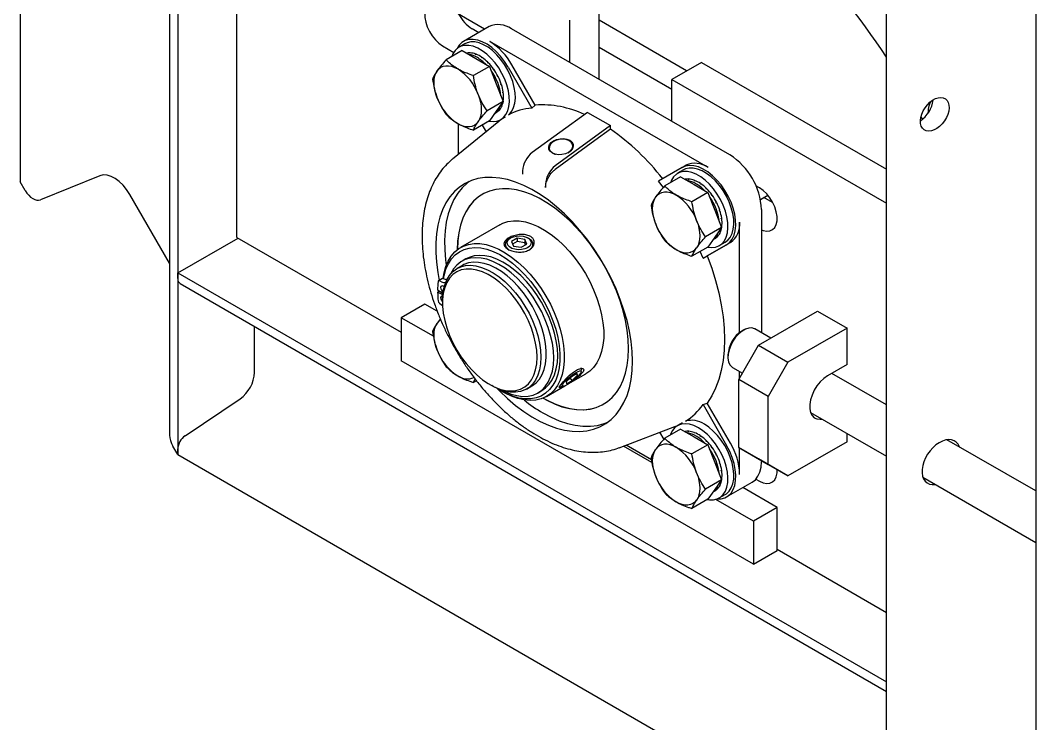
# Model space of a CAD drawing. Header units: millimetres. Extents: x 0 to 11880, y 0 to 8400.
# Drawn here: x 1306.2 to 1671, y 2393 to 2645.7 of the extents above; entities that cross this region are included whole.
import ezdxf

# ---------------------------------------------------------------- set-up
doc = ezdxf.new("R2010")
doc.units = ezdxf.units.MM
doc.header["$LTSCALE"] = 20

msp = doc.modelspace()

# ---------------------------------------------------------------- linework, layer by layer
at = {"color": 7, "linetype": 'Continuous', "lineweight": 25}
for p, q in [((1306.21, 2746.87), (1306.21, 2587.65)), ((1617.34, 2195.74), (1617.34, 2718.32)), ((1359.83, 2715.92), (1359.83, 2496.68)), ((1362.78, 2714.22), (1362.78, 2489.67)), ((1383.99, 2567.73), (1383.99, 2714.7)), ((1670.96, 2688.32), (1670.96, 2165.74)), ((1514.1, 2624.49), (1514.1, 2651.84)), ((1473, 2642.5), (1457.88, 2651.22)), ((1503.49, 2645.72), (1503.49, 2630.61)), ((1545.56, 2627.55), (1514.1, 2645.71)), ((1474.63, 2643.45), (1465.44, 2638.14)), ((1470.87, 2641.27), (1468.49, 2642.65)), ((1561.12, 2597.34), (1482.63, 2642.65)), ((1465.94, 2637.27), (1463.82, 2636.05)), ((1553.31, 2592.83), (1474.82, 2638.14)), ((1457.88, 2636.53), (1461.94, 2634.19)), ((1464.94, 2634.83), (1459.19, 2631.51)), ((1464.94, 2634.83), (1469.83, 2632)), ((1467.56, 2633.93), (1467.7, 2634.01)), ((1467.69, 2633.92), (1467.83, 2634)), ((1467.73, 2633.95), (1467.7, 2634.01)), ((1469.66, 2633.49), (1469.81, 2633.57)), ((1469.85, 2633.46), (1469.81, 2633.57)), ((1469.81, 2633.43), (1469.95, 2633.52)), ((1540.26, 2620.81), (1514.1, 2635.92)), ((1469.83, 2632), (1474.73, 2629.17)), ((1471.88, 2632.34), (1472.02, 2632.42)), ((1472.05, 2632.25), (1472.02, 2632.42)), ((1472.03, 2632.23), (1472.17, 2632.32)), ((1474.04, 2630.55), (1474.18, 2630.63)), ((1474.18, 2630.4), (1474.18, 2630.63)), ((1474.18, 2630.4), (1474.32, 2630.49)), ((1550.87, 2630.61), (1540.26, 2624.49)), ((1550.87, 2630.61), (1617.34, 2592.24)), ((1474.73, 2629.17), (1468.99, 2625.85)), ((1474.73, 2629.17), (1477.18, 2622.86)), ((1476.01, 2628.24), (1476.15, 2628.32)), ((1476.1, 2628.12), (1476.15, 2628.32)), ((1476.13, 2628.07), (1476.28, 2628.15)), ((1481.44, 2628.9), (1489.92, 2614.21)), ((1491.17, 2615.23), (1482.82, 2629.7)), ((1477.18, 2622.86), (1479.63, 2616.54)), ((1477.65, 2625.57), (1477.79, 2625.65)), ((1477.69, 2625.5), (1477.79, 2625.65)), ((1477.75, 2625.38), (1477.89, 2625.46)), ((1478.85, 2622.73), (1478.99, 2622.81)), ((1478.85, 2622.73), (1478.99, 2622.81)), ((1478.91, 2622.54), (1479.06, 2622.62)), ((1540.26, 2624.49), (1617.34, 2580)), ((1540.26, 2609.38), (1540.26, 2624.49)), ((1479.53, 2619.9), (1479.67, 2619.99)), ((1479.69, 2619.8), (1479.54, 2619.79)), ((1479.55, 2619.72), (1479.69, 2619.8)), ((1479.63, 2616.54), (1473.89, 2613.23)), ((1479.63, 2616.54), (1477.18, 2613.06)), ((1479.62, 2617.12), (1479.76, 2617.2)), ((1479.63, 2617.29), (1479.78, 2617.37)), ((1479.76, 2617.2), (1479.63, 2617.24)), ((1477.18, 2613.06), (1474.73, 2609.57)), ((1476.62, 2612.26), (1477.32, 2612.66)), ((1478.07, 2613.28), (1478.21, 2613.36)), ((1478.15, 2613.37), (1478.29, 2613.45)), ((1478.21, 2613.36), (1478.18, 2613.38)), ((1479.11, 2614.92), (1479.25, 2615.01)), ((1479.17, 2615.06), (1479.31, 2615.14)), ((1479.25, 2615.01), (1479.17, 2615.06)), ((1491.17, 2615.23), (1489.92, 2614.21)), ((1509.94, 2612.64), (1490.12, 2598.19)), ((1509.94, 2612.64), (1518.19, 2607.88)), ((1478.08, 2609.41), (1461.45, 2595.85)), ((1463.51, 2608.55), (1463.51, 2597.53)), ((1474.73, 2609.57), (1468.99, 2606.26)), ((1472.13, 2608.07), (1473.51, 2605.69)), ((1478.82, 2610.07), (1480.51, 2611.04)), ((1630.3, 2610.17), (1629.79, 2611.18)), ((1518.19, 2607.88), (1498.37, 2593.43)), ((1518.19, 2606.62), (1518.19, 2607.88)), ((1543.93, 2592.83), (1545.31, 2593.62)), ((1334.75, 2589.87), (1313.41, 2581.19)), ((1486.64, 2591.6), (1486.64, 2590.38)), ((1543.93, 2592.83), (1535.45, 2587.93)), ((1544.43, 2591.96), (1542.31, 2590.74)), ((1307.98, 2584.57), (1306.21, 2587.65)), ((1494.89, 2586.83), (1494.89, 2585.62)), ((1537.21, 2585.65), (1535.45, 2587.93)), ((1543.42, 2589.52), (1537.68, 2586.2)), ((1543.42, 2589.52), (1548.32, 2586.69)), ((1546.04, 2588.62), (1546.19, 2588.7)), ((1546.18, 2588.61), (1546.32, 2588.69)), ((1546.22, 2588.63), (1546.19, 2588.7)), ((1548.15, 2588.18), (1548.29, 2588.26)), ((1548.34, 2588.15), (1548.29, 2588.26)), ((1548.3, 2588.12), (1548.44, 2588.21)), ((1548.32, 2586.69), (1553.22, 2583.86)), ((1550.37, 2587.03), (1550.51, 2587.11)), ((1550.54, 2586.94), (1550.51, 2587.11)), ((1550.52, 2586.92), (1550.66, 2587.01)), ((1571.73, 2585.5), (1570.48, 2586.23)), ((1359.83, 2558.45), (1345.6, 2583.11)), ((1553.22, 2583.86), (1547.47, 2580.54)), ((1552.53, 2585.24), (1552.67, 2585.32)), ((1552.67, 2585.09), (1552.67, 2585.32)), ((1552.67, 2585.09), (1552.81, 2585.17)), ((1553.22, 2583.86), (1555.67, 2577.55)), ((1554.5, 2582.93), (1554.64, 2583.01)), ((1554.59, 2582.81), (1554.64, 2583.01)), ((1554.62, 2582.76), (1554.77, 2582.84)), ((1572.05, 2581.35), (1574.73, 2582.9)), ((1556.14, 2580.26), (1556.28, 2580.34)), ((1556.18, 2580.19), (1556.28, 2580.34)), ((1556.24, 2580.07), (1556.38, 2580.15)), ((1576.47, 2580.31), (1573.36, 2582.11)), ((1555.67, 2577.55), (1558.12, 2571.23)), ((1557.34, 2577.42), (1557.48, 2577.5)), ((1557.34, 2577.42), (1557.48, 2577.5)), ((1557.4, 2577.22), (1557.54, 2577.31)), ((1572.44, 2577.75), (1572.44, 2533.5)), ((1478.5, 2572.25), (1464.36, 2564.09)), ((1558.02, 2574.59), (1558.16, 2574.67)), ((1558.18, 2574.49), (1558.03, 2574.47)), ((1558.04, 2574.41), (1558.18, 2574.49)), ((1558.11, 2571.81), (1558.25, 2571.89)), ((1558.12, 2571.98), (1558.26, 2572.06)), ((1558.25, 2571.89), (1558.12, 2571.93)), ((1564.62, 2533.57), (1564.62, 2573.24)), ((1558.12, 2571.23), (1552.37, 2567.91)), ((1558.12, 2571.23), (1555.67, 2567.75)), ((1556.55, 2567.97), (1556.7, 2568.05)), ((1556.64, 2568.06), (1556.78, 2568.14)), ((1556.7, 2568.05), (1556.67, 2568.07)), ((1557.6, 2569.61), (1557.74, 2569.7)), ((1557.65, 2569.75), (1557.8, 2569.83)), ((1557.74, 2569.7), (1557.65, 2569.75)), ((1362.78, 2554.99), (1384.42, 2567.48)), ((1383.99, 2567.73), (1443.04, 2533.64)), ((1482.33, 2567.55), (1481.85, 2567.27)), ((1484.64, 2567.39), (1482.6, 2566.21)), ((1482.6, 2566.21), (1483.35, 2564.6)), ((1484.64, 2566.19), (1483.04, 2565.26)), ((1483.35, 2564.6), (1486.14, 2564.17)), ((1487.43, 2566.96), (1484.64, 2567.39)), ((1484.64, 2567.39), (1484.64, 2566.19)), ((1487.43, 2565.76), (1484.64, 2566.19)), ((1486.14, 2564.17), (1488.18, 2565.35)), ((1488.18, 2565.35), (1487.43, 2566.96)), ((1487.43, 2566.96), (1487.43, 2565.76)), ((1487.74, 2565.1), (1487.43, 2565.76)), ((1488.93, 2567.27), (1488.45, 2567.55)), ((1553.22, 2564.26), (1547.47, 2560.94)), ((1551.45, 2560.22), (1559.93, 2565.11)), ((1561.31, 2565.91), (1552.96, 2561.09)), ((1555.67, 2567.75), (1553.22, 2564.26)), ((1555.11, 2566.95), (1555.81, 2567.35)), ((1557.31, 2564.76), (1559.43, 2565.98)), ((1551.45, 2560.22), (1550.45, 2562.66)), ((1551.45, 2560.22), (1552.96, 2561.09)), ((1465.01, 2557.65), (1463.06, 2556.53)), ((1466.3, 2559.98), (1464.89, 2559.17)), ((1362.78, 2554.99), (1617.34, 2408.04)), ((1362.78, 2552.94), (1362.78, 2554.99)), ((1363.61, 2551.11), (1617.34, 2404.64)), ((1457.89, 2552.9), (1456.48, 2552.08)), ((1457.56, 2551.75), (1456.78, 2552.08)), ((1458.97, 2552.56), (1458.2, 2552.89)), ((1459.37, 2552.43), (1458.97, 2552.56)), ((1456.12, 2548.88), (1458.04, 2547.73)), ((1456.82, 2548.46), (1456.12, 2548.06)), ((1457.97, 2547.03), (1456.12, 2548.06)), ((1451.52, 2543.77), (1443.04, 2538.87)), ((1455.99, 2541.19), (1451.52, 2543.77)), ((1456.78, 2544.09), (1457.56, 2543.53)), ((1457.56, 2543.53), (1457.91, 2543.25)), ((1457.88, 2545.08), (1457.88, 2544.27)), ((1454.62, 2532.18), (1443.04, 2538.87)), ((1443.04, 2538.87), (1443.04, 2523.35)), ((1571.38, 2528.96), (1592.59, 2541.21)), ((1592.59, 2541.21), (1603.19, 2535.09)), ((1390.36, 2519.23), (1390.36, 2535.67)), ((1457.11, 2538.41), (1455.98, 2536.95)), ((1603.19, 2535.09), (1581.98, 2522.84)), ((1603.19, 2522.02), (1603.19, 2535.09)), ((1566.07, 2534.47), (1565.36, 2534.06)), ((1575.84, 2531.54), (1570.07, 2534.87)), ((1564.3, 2516.71), (1571.38, 2528.96)), ((1571.38, 2528.96), (1581.98, 2522.84)), ((1560.42, 2525.49), (1560.42, 2524.67)), ((1569.61, 2450.29), (1443.04, 2523.35)), ((1562.07, 2521.01), (1565.61, 2518.97)), ((1581.98, 2522.84), (1574.91, 2510.59)), ((1603.19, 2522.02), (1596.12, 2517.94)), ((1468.99, 2515.62), (1469.57, 2516.87)), ((1504.18, 2517.68), (1502.27, 2515.83)), ((1504.45, 2516.34), (1503.73, 2517.24)), ((1503.91, 2515.56), (1509.4, 2518.73)), ((1506.22, 2518.86), (1504.18, 2517.68)), ((1504.45, 2516.34), (1506.35, 2518.19)), ((1506.35, 2518.19), (1505.94, 2518.7)), ((1506.35, 2518.19), (1506.22, 2518.86)), ((1507.73, 2519.5), (1507.85, 2520.41)), ((1564.62, 2517.27), (1564.62, 2519.54)), ((1617.34, 2507.58), (1597.76, 2518.88)), ((1470.07, 2516.24), (1468.99, 2515.62)), ((1474.85, 2514.87), (1475.56, 2514.47)), ((1488.06, 2513.23), (1490.01, 2514.35)), ((1495.25, 2510.57), (1501.84, 2514.37)), ((1500.24, 2514.29), (1501.15, 2514.21)), ((1502.27, 2515.83), (1502.41, 2515.17)), ((1502.41, 2515.17), (1504.45, 2516.34)), ((1574.91, 2510.59), (1564.3, 2516.71)), ((1564.3, 2492.22), (1564.3, 2516.71)), ((1365.38, 2496.47), (1385.15, 2509.71)), ((1479.02, 2512.55), (1479.8, 2512.1)), ((1492.18, 2511.89), (1493.6, 2512.71)), ((1574.91, 2486.1), (1574.91, 2510.59)), ((1551.45, 2507.65), (1552.96, 2508.22)), ((1551.45, 2507.65), (1559.93, 2492.95)), ((1561.31, 2493.75), (1552.96, 2508.22)), ((1590.06, 2504.85), (1617.34, 2489.11)), ((1521.31, 2492.17), (1541.37, 2499.79)), ((1543.42, 2498.88), (1537.68, 2495.56)), ((1544, 2501.08), (1542.31, 2500.1)), ((1543.42, 2498.88), (1548.32, 2496.05)), ((1535.86, 2497.69), (1537.33, 2495.15)), ((1546.04, 2497.98), (1546.19, 2498.06)), ((1546.18, 2497.97), (1546.32, 2498.06)), ((1546.22, 2498), (1546.19, 2498.06)), ((1548.15, 2497.54), (1548.29, 2497.63)), ((1548.34, 2497.51), (1548.29, 2497.63)), ((1548.3, 2497.49), (1548.44, 2497.57)), ((1548.32, 2496.05), (1553.22, 2493.22)), ((1550.37, 2496.39), (1550.51, 2496.47)), ((1550.54, 2496.3), (1550.51, 2496.47)), ((1550.52, 2496.29), (1550.66, 2496.37)), ((1603.19, 2494.26), (1603.19, 2497.27)), ((1670.96, 2476.62), (1639.09, 2495.02)), ((1362.78, 2489.67), (1361, 2492.74)), ((1362.78, 2489.67), (1362.78, 2491.72)), ((1521.41, 2492.21), (1521.31, 2492.17)), ((1533.11, 2486.87), (1522.89, 2492.77)), ((1532.92, 2487.84), (1523.79, 2493.11)), ((1553.22, 2493.22), (1547.47, 2489.91)), ((1552.53, 2494.6), (1552.67, 2494.68)), ((1552.67, 2494.46), (1552.67, 2494.68)), ((1552.67, 2494.46), (1552.81, 2494.54)), ((1553.22, 2493.22), (1555.67, 2486.91)), ((1554.5, 2492.29), (1554.64, 2492.37)), ((1554.59, 2492.17), (1554.64, 2492.37)), ((1554.62, 2492.12), (1554.77, 2492.2)), ((1564.3, 2492.22), (1574.91, 2486.1)), ((1571.38, 2488.13), (1564.3, 2492.22)), ((1564.62, 2482.6), (1564.62, 2492.03)), ((1603.19, 2494.26), (1581.98, 2482.01)), ((1362.78, 2489.67), (1617.34, 2342.71)), ((1556.14, 2489.63), (1556.28, 2489.71)), ((1556.18, 2489.56), (1556.28, 2489.71)), ((1556.24, 2489.44), (1556.38, 2489.52)), ((1581.98, 2482.01), (1571.38, 2488.13)), ((1555.67, 2486.91), (1558.12, 2480.6)), ((1557.34, 2486.78), (1557.48, 2486.86)), ((1557.34, 2486.78), (1557.48, 2486.86)), ((1557.4, 2486.59), (1557.54, 2486.67)), ((1558.02, 2483.96), (1558.16, 2484.04)), ((1572.44, 2487.52), (1572.44, 2487.11)), ((1574.91, 2486.1), (1581.98, 2482.01)), ((1558.12, 2480.6), (1552.37, 2477.28)), ((1558.12, 2480.6), (1555.67, 2477.11)), ((1558.18, 2483.85), (1558.03, 2483.84)), ((1558.04, 2483.77), (1558.18, 2483.85)), ((1558.11, 2481.17), (1558.25, 2481.26)), ((1558.12, 2481.34), (1558.26, 2481.42)), ((1558.25, 2481.26), (1558.12, 2481.29)), ((1570.48, 2480.89), (1571.73, 2480.17)), ((1630.45, 2481.54), (1670.96, 2458.15)), ((1555.67, 2477.11), (1553.22, 2473.63)), ((1555.11, 2476.32), (1555.81, 2476.72)), ((1556.55, 2477.33), (1556.7, 2477.41)), ((1556.64, 2477.42), (1556.78, 2477.5)), ((1556.7, 2477.41), (1556.67, 2477.44)), ((1557.6, 2478.98), (1557.74, 2479.06)), ((1557.65, 2479.11), (1557.8, 2479.19)), ((1557.74, 2479.06), (1557.65, 2479.11)), ((1559.93, 2474.48), (1569.12, 2479.78)), ((1578.09, 2470.7), (1565.74, 2477.83)), ((1553.22, 2473.63), (1547.47, 2470.31)), ((1569.61, 2465.8), (1556.08, 2473.61)), ((1557.31, 2474.12), (1559.43, 2475.34)), ((1578.09, 2470.7), (1569.61, 2465.8)), ((1578.09, 2455.18), (1578.09, 2470.7)), ((1569.61, 2465.8), (1569.61, 2450.29)), ((1569.61, 2450.29), (1578.09, 2455.18)), ((1578.09, 2455.67), (1617.34, 2433.02)), ((1617.34, 2405.99), (1617.34, 2408.04))]:
    msp.add_line(p, q, dxfattribs=at)
at = {"color": 7, "linetype": 'Continuous', "lineweight": 25, "flags": 128}
for points in [[(1457.88, 2651.22), (1456.56, 2651.83), (1455.3, 2652.08), (1454.14, 2651.98), (1453.16, 2651.52), (1452.37, 2650.73), (1451.83, 2649.64), (1451.56, 2648.3), (1451.56, 2646.76), (1451.83, 2645.1), (1452.37, 2643.38), (1453.16, 2641.69), (1454.14, 2640.09), (1455.3, 2638.66), (1456.56, 2637.45), (1457.88, 2636.53)], [(1481.44, 2628.9), (1480.16, 2630.92), (1478.73, 2632.78), (1477.18, 2634.46), (1475.54, 2635.9), (1473.86, 2637.09), (1472.17, 2638), (1470.51, 2638.59), (1468.92, 2638.87), (1467.42, 2638.82), (1466.06, 2638.44), (1464.87, 2637.75), (1463.86, 2636.76), (1463.09, 2635.54)], [(1481.6, 2611.75), (1481.88, 2611.99), (1482.76, 2613.05), (1483.42, 2614.38), (1483.85, 2615.94), (1484.04, 2617.69), (1483.98, 2619.6), (1483.67, 2621.62), (1483.12, 2623.7), (1482.34, 2625.8), (1481.36, 2627.86), (1480.19, 2629.84), (1478.86, 2631.68), (1477.41, 2633.35), (1475.86, 2634.81), (1474.25, 2636.03), (1472.63, 2636.96), (1471.02, 2637.6), (1469.48, 2637.93), (1468.02, 2637.94), (1466.69, 2637.63), (1465.94, 2637.27)], [(1474.63, 2609.51), (1476.03, 2609.36), (1477.42, 2609.52), (1478.67, 2609.99), (1479.75, 2610.76), (1480.64, 2611.83), (1481.3, 2613.15), (1481.73, 2614.71), (1481.92, 2616.47), (1481.86, 2618.38), (1481.55, 2620.4), (1481, 2622.48), (1480.22, 2624.58), (1479.24, 2626.63), (1478.07, 2628.61), (1476.74, 2630.46), (1475.28, 2632.13), (1473.74, 2633.59), (1472.13, 2634.8), (1470.51, 2635.74), (1468.9, 2636.38), (1467.35, 2636.71), (1465.9, 2636.71), (1464.57, 2636.4), (1463.4, 2635.78), (1462.42, 2634.85), (1461.64, 2633.65), (1461.24, 2632.69)], [(1455.98, 2617.79), (1455.49, 2619.22), (1455.13, 2620.64), (1454.92, 2622.02), (1454.84, 2623.34), (1454.92, 2624.58), (1455.13, 2625.71), (1455.49, 2626.72), (1455.98, 2627.59)], [(1455.98, 2627.59), (1456.6, 2628.3), (1457.33, 2628.84), (1458.16, 2629.2), (1459.09, 2629.38), (1460.08, 2629.37), (1461.13, 2629.18), (1462.22, 2628.8), (1463.33, 2628.24)], [(1470.68, 2619.1), (1471.17, 2617.67), (1471.53, 2616.25), (1471.74, 2614.87), (1471.81, 2613.55), (1471.74, 2612.31), (1471.53, 2611.18), (1471.17, 2610.17), (1470.68, 2609.3)], [(1463.33, 2608.65), (1464.44, 2608.09), (1465.53, 2607.71), (1466.58, 2607.52), (1467.57, 2607.51), (1468.49, 2607.69), (1469.33, 2608.05), (1470.06, 2608.59), (1470.68, 2609.3)], [(1479.35, 2610.38), (1478.95, 2610.08), (1478.08, 2609.41)], [(1518.19, 2606.62), (1512.6, 2602.53), (1498.3, 2592.1)], [(1503.56, 2602.6), (1504.32, 2602), (1504.77, 2601.26), (1504.86, 2600.45), (1504.6, 2599.62), (1504, 2598.85), (1503.11, 2598.21), (1502.01, 2597.73), (1500.78, 2597.47), (1499.52, 2597.43), (1498.34, 2597.63), (1497.32, 2598.05), (1496.56, 2598.66), (1496.12, 2599.4), (1496.02, 2600.21), (1496.29, 2601.04), (1496.89, 2601.8), (1497.77, 2602.45), (1498.88, 2602.93), (1500.11, 2603.19), (1501.37, 2603.22), (1502.55, 2603.02), (1503.56, 2602.6)], [(1497.43, 2601.95), (1496.68, 2601.23), (1496.27, 2600.41), (1496.22, 2599.58), (1496.56, 2598.8), (1497.24, 2598.15), (1498.21, 2597.68), (1498.51, 2597.59)], [(1502.98, 2598.13), (1503.01, 2598.15), (1503.9, 2598.8), (1504.49, 2599.58), (1504.72, 2600.41), (1504.57, 2601.22), (1504.06, 2601.95), (1503.23, 2602.52), (1502.15, 2602.88), (1500.92, 2603), (1499.65, 2602.88), (1498.45, 2602.52), (1497.43, 2601.95), (1497.43, 2601.95)], [(1559.93, 2565.11), (1561.03, 2565.96), (1561.93, 2567.09), (1562.61, 2568.49), (1563.05, 2570.12), (1563.24, 2571.96), (1563.17, 2573.94), (1562.86, 2576.04), (1562.3, 2578.21), (1561.51, 2580.39), (1560.51, 2582.54), (1559.31, 2584.61), (1557.95, 2586.56), (1556.45, 2588.33), (1554.86, 2589.9), (1553.2, 2591.22), (1551.51, 2592.27), (1549.83, 2593.02), (1548.19, 2593.46), (1546.64, 2593.57), (1545.21, 2593.36), (1543.93, 2592.83)], [(1553.11, 2564.2), (1554.51, 2564.05), (1555.91, 2564.21), (1557.16, 2564.68), (1558.24, 2565.45), (1559.13, 2566.52), (1559.79, 2567.84), (1560.22, 2569.4), (1560.41, 2571.16), (1560.35, 2573.07), (1560.04, 2575.09), (1559.49, 2577.17), (1558.71, 2579.26), (1557.73, 2581.32), (1556.56, 2583.3), (1555.23, 2585.15), (1553.77, 2586.82), (1552.23, 2588.28), (1550.62, 2589.49), (1549, 2590.43), (1547.39, 2591.07), (1545.84, 2591.4), (1544.39, 2591.4), (1543.06, 2591.09), (1541.89, 2590.47), (1540.91, 2589.54), (1540.13, 2588.34), (1539.73, 2587.38)], [(1559.43, 2565.98), (1560.37, 2566.68), (1561.25, 2567.74), (1561.91, 2569.07), (1562.34, 2570.63), (1562.53, 2572.38), (1562.47, 2574.29), (1562.16, 2576.31), (1561.61, 2578.39), (1560.83, 2580.49), (1559.85, 2582.55), (1558.68, 2584.52), (1557.35, 2586.37), (1555.89, 2588.04), (1554.35, 2589.5), (1552.74, 2590.71), (1551.12, 2591.65), (1549.51, 2592.29), (1547.96, 2592.62), (1546.51, 2592.63), (1545.18, 2592.32), (1544.43, 2591.96)], [(1526.12, 2523.24), (1526, 2526.73), (1525.63, 2530.34), (1525.01, 2534.04), (1524.15, 2537.81), (1523.06, 2541.61), (1521.75, 2545.44), (1520.21, 2549.25), (1518.47, 2553.02), (1516.54, 2556.72), (1514.42, 2560.34), (1512.14, 2563.83), (1509.71, 2567.19), (1507.14, 2570.38), (1504.47, 2573.38), (1501.69, 2576.18), (1498.84, 2578.74), (1495.93, 2581.06), (1492.98, 2583.12), (1490.02, 2584.9), (1487.07, 2586.39), (1484.14, 2587.58), (1481.26, 2588.47), (1478.44, 2589.03), (1475.71, 2589.29), (1473.09, 2589.22), (1470.59, 2588.83), (1468.23, 2588.12), (1466.03, 2587.1), (1464, 2585.78), (1462.16, 2584.16), (1460.52, 2582.26), (1459.1, 2580.09), (1457.89, 2577.66), (1456.92, 2574.99), (1456.18, 2572.11), (1455.69, 2569.02), (1455.44, 2565.76), (1455.44, 2562.34), (1455.69, 2558.79), (1456.18, 2555.13), (1456.73, 2552.23)], [(1467.41, 2587.79), (1466.71, 2587.24), (1464.91, 2585.55), (1463.33, 2583.58), (1461.96, 2581.34), (1460.81, 2578.85), (1459.89, 2576.13), (1459.22, 2573.19), (1458.79, 2570.06), (1458.6, 2566.75), (1458.66, 2563.3), (1458.97, 2559.72), (1459.24, 2557.73)], [(1493.98, 2509.94), (1495.33, 2509.21), (1498.08, 2507.9), (1500.79, 2506.91), (1503.45, 2506.22), (1506.04, 2505.85), (1508.52, 2505.79), (1510.89, 2506.06), (1513.13, 2506.64), (1515.21, 2507.54), (1517.11, 2508.74), (1518.83, 2510.24), (1520.36, 2512.03), (1521.66, 2514.08), (1522.75, 2516.38), (1523.6, 2518.92), (1524.22, 2521.67), (1524.59, 2524.62), (1524.71, 2527.73), (1524.59, 2530.99), (1524.22, 2534.36), (1523.6, 2537.82), (1522.75, 2541.35), (1521.66, 2544.9), (1520.36, 2548.47), (1518.83, 2552), (1517.11, 2555.49), (1515.21, 2558.89), (1513.13, 2562.19), (1510.89, 2565.36), (1508.52, 2568.36), (1506.04, 2571.18), (1503.45, 2573.79), (1500.79, 2576.17), (1498.08, 2578.31), (1495.33, 2580.18), (1492.57, 2581.78), (1489.82, 2583.08), (1487.1, 2584.08), (1484.44, 2584.76), (1481.86, 2585.14), (1479.37, 2585.19), (1477, 2584.92), (1474.77, 2584.34), (1472.69, 2583.44), (1470.78, 2582.24), (1469.06, 2580.74), (1467.54, 2578.96), (1466.23, 2576.9), (1465.15, 2574.6), (1464.29, 2572.06), (1463.68, 2569.31), (1463.31, 2566.36), (1463.18, 2563.25), (1463.18, 2563.25)], [(1534.47, 2582.28), (1535.09, 2582.98), (1535.82, 2583.53), (1536.65, 2583.89), (1537.58, 2584.07), (1538.57, 2584.06), (1539.62, 2583.87), (1540.71, 2583.49), (1541.82, 2582.93)], [(1572.44, 2570.44), (1573.05, 2570.2), (1574.32, 2569.95), (1575.47, 2570.05), (1576.46, 2570.51), (1577.24, 2571.3), (1577.78, 2572.39), (1578.06, 2573.73), (1578.06, 2575.27), (1577.78, 2576.93), (1577.24, 2578.65), (1576.46, 2580.34), (1575.47, 2581.94), (1574.32, 2583.37), (1573.05, 2584.58), (1571.73, 2585.5)], [(1468.65, 2580.31), (1467.63, 2579.06), (1466.32, 2577), (1465.23, 2574.69), (1464.38, 2572.15), (1463.76, 2569.4), (1463.39, 2566.45), (1463.27, 2563.36)], [(1534.47, 2572.48), (1533.98, 2573.91), (1533.62, 2575.33), (1533.41, 2576.71), (1533.33, 2578.03), (1533.41, 2579.27), (1533.62, 2580.4), (1533.98, 2581.41), (1534.47, 2582.28)], [(1478.5, 2572.25), (1479.56, 2572.79), (1481.39, 2573.39), (1483.36, 2573.67), (1485.45, 2573.64), (1487.64, 2573.29), (1489.9, 2572.62), (1492.2, 2571.65), (1494.53, 2570.38), (1496.85, 2568.82), (1499.13, 2567.01), (1501.36, 2564.95), (1503.5, 2562.67), (1505.54, 2560.19), (1507.44, 2557.55), (1509.19, 2554.77), (1510.77, 2551.88), (1512.15, 2548.93), (1513.34, 2545.93), (1514.3, 2542.93), (1515.03, 2539.96), (1515.52, 2537.05), (1515.77, 2534.24), (1515.77, 2531.55), (1515.52, 2529.02), (1515.03, 2526.68), (1514.3, 2524.56), (1513.34, 2522.66), (1512.15, 2521.03), (1510.77, 2519.68), (1509.4, 2518.73)], [(1549.17, 2573.79), (1549.66, 2572.36), (1550.01, 2570.94), (1550.23, 2569.56), (1550.3, 2568.24), (1550.23, 2567), (1550.01, 2565.87), (1549.66, 2564.86), (1549.17, 2563.99)], [(1488.45, 2564.02), (1487.46, 2563.59), (1486.31, 2563.34), (1485.08, 2563.29), (1483.88, 2563.44), (1482.8, 2563.78), (1481.93, 2564.29), (1481.34, 2564.91), (1481.08, 2565.6), (1481.17, 2566.31), (1481.6, 2566.98), (1482.33, 2567.55), (1483.32, 2567.97), (1484.47, 2568.22), (1485.7, 2568.27), (1486.9, 2568.12), (1487.98, 2567.78), (1488.85, 2567.28), (1489.44, 2566.65), (1489.7, 2565.96), (1489.62, 2565.25), (1489.19, 2564.59), (1488.45, 2564.02)], [(1458.12, 2552.92), (1458.45, 2554.99), (1459.06, 2557.23), (1459.91, 2559.24), (1460.98, 2561), (1462.27, 2562.5), (1463.75, 2563.71), (1465.42, 2564.62), (1467.25, 2565.22), (1469.22, 2565.51), (1471.31, 2565.48), (1473.5, 2565.13), (1475.76, 2564.46), (1478.06, 2563.48), (1480.39, 2562.21), (1482.7, 2560.66), (1484.99, 2558.84), (1487.22, 2556.78), (1489.36, 2554.5), (1491.39, 2552.03), (1493.3, 2549.38), (1495.05, 2546.6), (1496.63, 2543.72), (1498.01, 2540.76), (1499.19, 2537.77), (1500.15, 2534.77), (1500.88, 2531.8), (1501.38, 2528.89), (1501.62, 2526.07), (1501.62, 2523.39), (1501.38, 2520.86), (1500.88, 2518.52), (1500.15, 2516.39), (1499.19, 2514.5), (1498.01, 2512.87), (1496.63, 2511.51), (1495.05, 2510.45), (1493.3, 2509.69), (1491.39, 2509.25), (1489.36, 2509.12), (1487.22, 2509.31), (1484.99, 2509.82), (1482.7, 2510.64), (1480.39, 2511.77), (1479.8, 2512.1)], [(1481.86, 2567.27), (1481.03, 2566.64), (1480.53, 2565.91), (1480.39, 2565.13), (1480.63, 2564.36), (1481.21, 2563.65), (1481.85, 2563.19)], [(1488.93, 2563.19), (1489.38, 2563.49), (1490.04, 2564.17), (1490.36, 2564.94), (1490.32, 2565.72), (1489.91, 2566.47), (1489.16, 2567.13), (1488.93, 2567.27)], [(1458.24, 2552.88), (1458.47, 2554.07), (1459.1, 2556.28), (1459.97, 2558.26), (1461.08, 2559.98), (1462.4, 2561.42), (1463.92, 2562.56), (1465.63, 2563.39), (1467.5, 2563.9), (1469.51, 2564.08), (1471.64, 2563.93), (1473.85, 2563.45), (1476.13, 2562.65), (1478.45, 2561.54), (1480.77, 2560.12), (1483.07, 2558.43), (1485.32, 2556.47), (1487.49, 2554.27), (1489.56, 2551.87), (1491.51, 2549.28), (1493.3, 2546.54), (1494.92, 2543.69), (1496.34, 2540.75), (1497.56, 2537.76), (1498.55, 2534.76), (1499.3, 2531.79), (1499.81, 2528.88), (1500.07, 2526.07), (1500.07, 2523.39), (1499.81, 2520.87), (1499.3, 2518.55), (1498.55, 2516.45), (1497.56, 2514.6), (1496.34, 2513.02), (1494.92, 2511.72), (1493.3, 2510.74), (1491.51, 2510.07), (1489.56, 2509.72), (1487.49, 2509.71), (1485.32, 2510.02), (1483.07, 2510.66), (1480.77, 2511.62), (1478.45, 2512.89), (1477.6, 2513.42)], [(1493.6, 2512.71), (1494.93, 2513.65), (1496.22, 2514.96), (1497.29, 2516.55), (1498.14, 2518.39), (1498.75, 2520.47), (1499.13, 2522.75), (1499.25, 2525.2), (1499.13, 2527.8), (1498.75, 2530.51), (1498.14, 2533.3), (1497.29, 2536.12), (1496.22, 2538.95), (1494.93, 2541.75), (1493.46, 2544.47), (1491.8, 2547.09), (1490, 2549.57), (1488.07, 2551.88), (1486.03, 2553.99), (1483.91, 2555.87), (1481.74, 2557.5), (1479.55, 2558.86), (1477.37, 2559.92), (1475.21, 2560.69), (1473.12, 2561.13), (1471.12, 2561.26), (1469.23, 2561.07), (1467.48, 2560.55), (1466.3, 2559.98)], [(1541.82, 2563.34), (1542.93, 2562.78), (1544.01, 2562.4), (1545.07, 2562.21), (1546.06, 2562.2), (1546.98, 2562.38), (1547.82, 2562.74), (1548.55, 2563.28), (1549.17, 2563.99)], [(1552.96, 2561.09), (1554.58, 2556.66), (1555.98, 2552.24), (1557.13, 2547.85), (1558.03, 2543.5), (1558.67, 2539.24), (1559.06, 2535.08), (1559.2, 2531.05), (1559.06, 2527.17), (1558.67, 2523.46), (1558.03, 2519.95), (1557.13, 2516.64), (1555.98, 2513.58), (1554.58, 2510.76), (1552.96, 2508.22)], [(1457.88, 2545.08), (1457.92, 2546.27), (1458.16, 2548.53), (1458.66, 2550.6), (1459.38, 2552.45), (1460.34, 2554.05), (1461.51, 2555.38), (1462.88, 2556.42), (1464.42, 2557.16), (1466.13, 2557.59), (1467.96, 2557.7), (1469.9, 2557.48), (1471.92, 2556.96), (1473.99, 2556.12), (1476.09, 2554.98), (1478.17, 2553.56), (1480.22, 2551.88), (1482.21, 2549.96), (1484.1, 2547.83), (1485.87, 2545.51), (1487.49, 2543.05), (1488.95, 2540.47), (1490.22, 2537.82), (1491.29, 2535.12), (1492.13, 2532.42), (1492.75, 2529.75), (1493.12, 2527.16), (1493.24, 2524.67)], [(1479.54, 2512.69), (1480.33, 2512.3), (1482.5, 2511.43), (1484.61, 2510.87), (1486.65, 2510.62), (1488.59, 2510.7), (1490.39, 2511.1), (1492.04, 2511.81), (1493.52, 2512.83), (1494.8, 2514.14), (1495.88, 2515.73), (1496.72, 2517.57), (1497.34, 2519.65), (1497.71, 2521.93), (1497.84, 2524.39), (1497.71, 2526.99), (1497.34, 2529.7), (1496.72, 2532.48), (1495.88, 2535.31), (1494.8, 2538.13), (1493.52, 2540.93), (1492.04, 2543.65), (1490.39, 2546.27), (1488.59, 2548.75), (1486.65, 2551.06), (1484.61, 2553.17), (1482.5, 2555.05), (1480.33, 2556.68), (1478.14, 2558.04), (1475.95, 2559.11), (1473.8, 2559.87), (1471.71, 2560.32), (1469.7, 2560.44), (1467.81, 2560.25), (1466.06, 2559.74), (1464.47, 2558.91), (1463.06, 2557.78), (1461.86, 2556.37), (1460.88, 2554.72)], [(1490.01, 2514.35), (1490.19, 2514.46), (1491.56, 2515.5), (1492.73, 2516.83), (1493.68, 2518.43), (1494.41, 2520.28), (1494.91, 2522.35), (1495.15, 2524.6), (1495.15, 2527.02), (1494.91, 2529.57), (1494.41, 2532.2), (1493.68, 2534.89), (1492.73, 2537.59), (1491.56, 2540.28), (1490.19, 2542.9), (1488.65, 2545.42), (1486.94, 2547.81), (1485.11, 2550.04), (1483.17, 2552.07), (1481.15, 2553.87), (1479.08, 2555.43), (1476.98, 2556.71), (1474.9, 2557.7), (1472.85, 2558.38), (1470.86, 2558.75), (1468.97, 2558.8), (1467.2, 2558.54), (1465.57, 2557.95), (1465.01, 2557.65)], [(1491.83, 2524.67), (1491.7, 2527.16), (1491.31, 2529.75), (1490.68, 2532.41), (1489.81, 2535.11), (1488.71, 2537.8), (1487.4, 2540.43), (1485.9, 2542.98), (1484.23, 2545.39), (1482.42, 2547.65), (1480.5, 2549.7), (1478.49, 2551.52), (1476.42, 2553.08), (1474.33, 2554.36), (1472.25, 2555.34), (1470.21, 2556), (1468.24, 2556.34), (1466.37, 2556.34), (1464.63, 2556.01), (1463.04, 2555.36), (1461.63, 2554.39), (1460.43, 2553.12), (1459.44, 2551.56), (1458.68, 2549.75), (1458.17, 2547.7), (1457.92, 2545.45), (1457.92, 2543.04), (1458.17, 2540.5), (1458.68, 2537.86), (1459.44, 2535.18), (1460.43, 2532.48), (1461.63, 2529.82), (1463.04, 2527.22), (1464.63, 2524.73), (1466.37, 2522.4), (1468.24, 2520.24), (1470.21, 2518.3), (1472.25, 2516.61), (1474.33, 2515.18), (1476.42, 2514.05), (1478.49, 2513.23), (1480.5, 2512.73), (1482.42, 2512.56), (1484.23, 2512.72), (1485.9, 2513.21), (1487.4, 2514.03), (1488.71, 2515.15), (1489.81, 2516.57), (1490.68, 2518.25), (1491.31, 2520.19), (1491.7, 2522.34), (1491.83, 2524.67)], [(1458.45, 2549.89), (1458.43, 2549.92), (1458.09, 2550.19), (1457.75, 2550.31), (1457.47, 2550.25), (1457.27, 2550.03), (1457.21, 2549.68), (1457.27, 2549.25), (1457.47, 2548.81), (1457.75, 2548.42), (1458.09, 2548.15), (1458.09, 2548.15)], [(1457.93, 2546.59), (1457.75, 2546.63), (1457.47, 2546.58), (1457.27, 2546.36), (1457.21, 2546), (1457.27, 2545.57), (1457.47, 2545.13), (1457.75, 2544.75), (1457.88, 2544.62)], [(1455.98, 2527.15), (1455.49, 2528.58), (1455.13, 2530), (1454.92, 2531.39), (1454.84, 2532.71), (1454.92, 2533.94), (1455.13, 2535.08), (1455.49, 2536.08), (1455.98, 2536.95)], [(1457.2, 2538.13), (1456.6, 2537.66), (1455.98, 2536.95)], [(1570.07, 2534.87), (1569.96, 2534.93), (1568.99, 2535.22), (1567.88, 2535.17), (1566.68, 2534.79), (1565.46, 2534.08), (1564.27, 2533.09), (1563.16, 2531.85), (1562.18, 2530.43), (1561.39, 2528.9), (1560.82, 2527.32), (1560.49, 2525.77), (1560.42, 2524.32), (1560.62, 2523.04), (1561.07, 2521.99), (1561.76, 2521.22), (1562.07, 2521.01)], [(1493.24, 2524.67), (1493.12, 2522.33), (1492.75, 2520.16), (1492.13, 2518.2), (1491.29, 2516.48), (1490.22, 2515.01), (1488.95, 2513.82), (1487.49, 2512.93), (1485.87, 2512.34), (1484.1, 2512.07), (1482.21, 2512.13), (1480.22, 2512.5), (1478.17, 2513.18), (1476.09, 2514.17), (1475.56, 2514.47)], [(1477.5, 2513.47), (1478.44, 2512.5), (1481.26, 2509.82), (1484.14, 2507.37), (1487.07, 2505.18), (1490.02, 2503.26), (1492.98, 2501.63), (1495.93, 2500.28), (1498.84, 2499.24), (1501.69, 2498.52), (1504.47, 2498.11), (1507.14, 2498.02), (1509.71, 2498.25), (1512.14, 2498.79), (1514.42, 2499.66), (1516.54, 2500.83), (1518.47, 2502.3), (1520.21, 2504.06), (1521.75, 2506.1), (1523.06, 2508.4), (1524.15, 2510.95), (1525.01, 2513.73), (1525.63, 2516.72), (1526, 2519.9), (1526.12, 2523.24)], [(1501.4, 2514.28), (1501.31, 2514.23), (1500.34, 2513.76), (1499.87, 2513.72), (1499.95, 2514.13), (1500.44, 2514.9), (1501.23, 2515.88), (1502.26, 2517.01), (1503.51, 2518.21), (1504.92, 2519.35), (1506.35, 2520.23), (1507.58, 2520.68), (1508.42, 2520.64), (1508.69, 2520.17), (1508.39, 2519.42), (1507.97, 2518.89), (1507.97, 2518.89)], [(1507.85, 2520.41), (1507.85, 2520.5), (1507.69, 2520.74), (1507.56, 2520.76)], [(1502.78, 2514.84), (1501.99, 2514.43), (1501.37, 2514.23), (1501, 2514.25), (1500.9, 2514.5), (1501.07, 2514.96), (1501.5, 2515.58), (1502.17, 2516.31), (1503, 2517.1), (1503.95, 2517.89), (1504.92, 2518.6), (1505.84, 2519.19), (1506.64, 2519.6), (1507.25, 2519.8), (1507.62, 2519.77), (1507.73, 2519.52), (1507.56, 2519.07), (1507.12, 2518.45), (1506.46, 2517.71), (1505.62, 2516.92), (1504.68, 2516.14), (1503.71, 2515.42), (1502.78, 2514.84)], [(1596.12, 2517.94), (1594.8, 2517.01), (1593.54, 2515.81), (1592.38, 2514.38), (1591.39, 2512.78), (1590.61, 2511.08), (1590.07, 2509.37), (1589.79, 2507.7), (1589.79, 2506.17), (1590.07, 2504.82), (1590.61, 2503.73), (1591.39, 2502.94), (1592.38, 2502.48), (1593.54, 2502.38), (1594.19, 2502.47)], [(1494.08, 2509.99), (1495.44, 2509.24), (1498.19, 2507.93), (1500.91, 2506.93), (1503.58, 2506.25), (1506.16, 2505.87), (1508.65, 2505.82), (1511.03, 2506.09), (1511.45, 2506.17)], [(1493.95, 2504.66), (1496.91, 2503.1), (1499.84, 2501.83), (1502.74, 2500.87), (1505.57, 2500.22), (1508.33, 2499.89), (1510.98, 2499.88), (1513.51, 2500.19), (1515.91, 2500.82), (1517.3, 2501.36)], [(1549.81, 2499.36), (1548.19, 2500.15), (1546.61, 2500.64), (1545.1, 2500.8), (1543.71, 2500.65), (1542.45, 2500.18), (1541.37, 2499.41), (1540.49, 2498.34), (1539.83, 2497.01), (1539.73, 2496.75)], [(1541.37, 2499.79), (1542.38, 2500.2), (1542.84, 2500.41)], [(1553.11, 2473.56), (1553.77, 2473.46), (1555.23, 2473.45), (1556.56, 2473.77), (1557.73, 2474.39), (1558.71, 2475.31), (1559.49, 2476.51), (1560.04, 2477.96), (1560.35, 2479.62), (1560.41, 2481.46), (1560.22, 2483.43), (1559.79, 2485.49), (1559.13, 2487.58), (1558.24, 2489.67), (1557.16, 2491.69), (1555.91, 2493.61), (1554.51, 2495.37), (1553.01, 2496.94), (1551.43, 2498.28), (1549.81, 2499.36)], [(1559.43, 2475.34), (1559.85, 2475.61), (1560.83, 2476.54), (1561.61, 2477.74), (1562.16, 2479.19), (1562.47, 2480.85), (1562.53, 2482.69), (1562.34, 2484.66), (1561.91, 2486.71), (1561.25, 2488.81), (1560.37, 2490.89), (1559.28, 2492.91), (1558.03, 2494.83), (1556.64, 2496.59), (1555.13, 2498.16), (1553.55, 2499.5), (1551.93, 2500.58)], [(1534.47, 2481.84), (1533.98, 2483.27), (1533.62, 2484.69), (1533.41, 2486.08), (1533.33, 2487.4), (1533.41, 2488.63), (1533.62, 2489.77), (1533.98, 2490.77), (1534.47, 2491.64)], [(1541.82, 2492.3), (1540.71, 2492.85), (1539.62, 2493.23), (1538.57, 2493.42), (1537.58, 2493.43), (1536.65, 2493.25), (1535.82, 2492.89), (1535.09, 2492.35), (1534.47, 2491.64)], [(1556.5, 2473.75), (1557.95, 2473.8), (1559.31, 2474.17), (1560.51, 2474.86), (1561.51, 2475.85), (1562.3, 2477.12), (1562.86, 2478.64), (1563.17, 2480.38), (1563.24, 2482.3), (1563.05, 2484.35), (1562.61, 2486.49), (1561.93, 2488.67), (1561.03, 2490.84), (1559.93, 2492.95)], [(1569.12, 2479.78), (1569.12, 2479.79), (1570.28, 2480.68), (1571.2, 2481.89), (1571.88, 2483.39), (1572.3, 2485.15), (1572.44, 2487.11)], [(1571.73, 2480.17), (1573.05, 2479.57), (1574.32, 2479.31), (1575.47, 2479.41), (1576.46, 2479.87), (1577.24, 2480.66), (1577.78, 2481.75), (1578.06, 2483.1), (1578.08, 2484.26)], [(1549.17, 2483.15), (1549.66, 2481.72), (1550.01, 2480.3), (1550.23, 2478.92), (1550.3, 2477.6), (1550.23, 2476.36), (1550.01, 2475.23), (1549.66, 2474.22), (1549.17, 2473.36)], [(1549.17, 2473.36), (1548.55, 2472.65), (1547.82, 2472.11), (1546.98, 2471.74), (1546.06, 2471.56), (1545.07, 2471.57), (1544.01, 2471.77), (1542.93, 2472.14), (1541.82, 2472.7)]]:
    msp.add_lwpolyline(points, dxfattribs=at)
at = {"color": 7, "linetype": 'Continuous', "lineweight": 25}
for centre, radius, start, end in [((1424.25, 2507.28), 230.12, 32.9608, 46.0959), ((1475.76, 2654.06), 13.53, 207.365, 237.4963), ((1477.95, 2636.19), 7.98, 54.0823, 114.6073), ((1462.6, 2618.56), 23.08, 28.8556, 58.0453), ((1467.52, 2629.18), 4.84, 87.8833, 101.8537), ((1467.38, 2628.41), 5.52, 86.7389, 88.1615), ((1467.37, 2627.15), 6.87, 69.2307, 86.1338), ((1466.03, 2623.64), 10.63, 55.6939, 68.3173), ((1466.19, 2625.47), 8.04, 58.431, 81.6802), ((1466.7, 2625.42), 8.6, 68.7381, 69.7965), ((1462.79, 2619.58), 14.84, 44.1111, 59.1513), ((1464.68, 2621.64), 12.89, 55.2605, 56.0686), ((1463.51, 2619.93), 15.11, 45.0388, 55.0194), ((1461.9, 2618.3), 17.24, 44.5836, 45.2491), ((1460.82, 2617.23), 18.93, 35.8803, 44.4685), ((1453.4, 2612.73), 18.42, 20.2271, 57.362), ((1460.36, 2616.63), 18.59, 5.9568, 36.4546), ((1459.67, 2616.38), 20.19, 35.3761, 35.9752), ((1459.4, 2616.18), 20.69, 27.2633, 35.3549), ((1459.33, 2616.13), 20.61, 26.6772, 27.2681), ((1460.27, 2616.59), 19.73, 18.3897, 26.7434), ((1461.43, 2616.97), 18.35, 17.6666, 18.3051), ((1463.44, 2617.59), 16.41, 8.3905, 17.8378), ((1465.41, 2617.87), 14.27, 7.4374, 8.1925), ((1467.84, 2618.18), 11.97, 356.0934, 7.7565), ((1473.26, 2624.15), 18.42, 200.2271, 237.362), ((1471.92, 2617.85), 7.87, 339.8424, 355.276), ((1469.85, 2618.02), 9.81, 354.7634, 355.7328), ((1493.61, 2579.82), 35.5, 64.5407, 93.948), ((1623.8, 2618.25), 10.36, 303.7252, 353.7384), ((1473.76, 2616.29), 4.93, 305.7298, 344.0688), ((1475.27, 2616.2), 4.09, 300.0705, 315.8968), ((1474.95, 2616.31), 4.35, 315.7719, 317.4385), ((1474.48, 2616.88), 5.13, 318.0203, 338.5782), ((1473.29, 2617.28), 6.28, 337.9775, 339.2821), ((1492.02, 2591.8), 22.5, 95.3501, 117.5855), ((1467.93, 2534.89), 87.59, 37.9894, 54.9798), ((1495.46, 2591.16), 8.83, 127.1992, 177.1353), ((1548.05, 2576.73), 24.41, 2.3869, 57.6131), ((1503.71, 2586.39), 8.83, 127.1992, 177.1353), ((1548.62, 2586.29), 8.05, 54.3818, 114.314), ((1546.01, 2583.87), 4.84, 87.8833, 101.8537), ((1544.68, 2580.16), 8.04, 58.431, 81.6802), ((1545.87, 2583.1), 5.52, 86.7389, 88.1615), ((1545.86, 2581.84), 6.87, 69.2307, 86.1338), ((1545.18, 2580.11), 8.6, 68.7381, 69.7965), ((1544.52, 2578.33), 10.63, 55.6939, 68.3173), ((1541.28, 2574.27), 14.84, 44.1111, 59.1513), ((1543.17, 2576.33), 12.89, 55.2605, 56.0686), ((1541.99, 2574.62), 15.11, 45.0388, 55.0194), ((1531.89, 2567.42), 18.42, 20.2271, 57.362), ((1540.39, 2572.99), 17.24, 44.5836, 45.2491), ((1539.31, 2571.92), 18.93, 35.8803, 44.4685), ((1538.16, 2571.07), 20.19, 35.3761, 35.9752), ((1537.89, 2570.87), 20.69, 27.2633, 35.3549), ((1502.08, 2550.19), 45, 137.9719, 138.2374), ((1538.84, 2571.32), 18.59, 5.9568, 36.4546), ((1537.82, 2570.82), 20.61, 26.6772, 27.2681), ((1538.76, 2571.28), 19.73, 18.3897, 26.7434), ((1539.92, 2571.66), 18.35, 17.6666, 18.3051), ((1541.93, 2572.28), 16.41, 8.3905, 17.8378), ((1551.75, 2578.84), 18.42, 200.2271, 237.362), ((1550.41, 2572.54), 7.87, 339.8424, 355.276), ((1543.89, 2572.56), 14.27, 7.4374, 8.1925), ((1548.34, 2572.71), 9.81, 354.7634, 355.7328), ((1546.32, 2572.87), 11.97, 356.0934, 7.7565), ((1556.61, 2572.45), 8.05, 305.698, 5.6204), ((1552.25, 2570.98), 4.93, 305.7298, 344.0688), ((1553.76, 2570.89), 4.09, 300.0705, 315.8968), ((1553.44, 2571), 4.35, 315.7719, 317.4385), ((1552.97, 2571.57), 5.13, 318.0203, 338.5782), ((1551.78, 2571.97), 6.28, 337.9775, 339.2821), ((1364.76, 2552.73), 1.99, 173.9873, 234.7006), ((1481.48, 2548.56), 25.37, 172.6198, 179.2844), ((1456.63, 2551.81), 0.305, 60.4481, 178.6343), ((1458.49, 2553.67), 2.14, 244.1203, 283.8897), ((1458.04, 2552.6), 0.328, 61.7906, 117.3065), ((1488.18, 2548.56), 32.07, 180.8929, 186.5932), ((1457.51, 2545.04), 1.2, 187.8713, 232.4382), ((1571.09, 2525.04), 10.68, 122.4003, 177.6051), ((1473.26, 2533.52), 18.42, 200.2271, 237.362), ((1377.95, 2519.83), 12.42, 305.4275, 357.212), ((1466.87, 2523.01), 6.12, 234.6851, 292.36), ((1521.5, 2551.9), 54.68, 231.1438, 239.7485), ((1502.08, 2550.19), 45, 281.7573, 282.0228), ((1533.09, 2520.67), 22.51, 302.4256, 324.6591), ((1547.43, 2494.17), 7.84, 54.9251, 106.8405), ((1368.98, 2491.41), 6.21, 125.4275, 177.212), ((1546.01, 2493.23), 4.84, 87.8833, 101.8537), ((1543.61, 2486.58), 11.13, 41.5784, 78.427), ((1545.87, 2492.47), 5.52, 86.7389, 88.1615), ((1545.86, 2491.2), 6.87, 69.2307, 86.1338), ((1545.18, 2489.48), 8.6, 68.7381, 69.7965), ((1544.52, 2487.69), 10.63, 55.6939, 68.3173), ((1543.17, 2485.7), 12.89, 55.2605, 56.0686), ((1541.99, 2483.99), 15.11, 45.0388, 55.0194), ((1531.89, 2476.79), 18.42, 20.2271, 57.362), ((1540.39, 2482.35), 17.24, 44.5836, 45.2491), ((1539.31, 2481.28), 18.93, 35.8803, 44.4685), ((1538.84, 2480.69), 18.59, 5.9568, 36.4546), ((1538.16, 2480.43), 20.19, 35.3761, 35.9752), ((1537.89, 2480.23), 20.69, 27.2633, 35.3549), ((1541.55, 2481.81), 23.08, 1.9565, 31.1437), ((1537.82, 2480.18), 20.61, 26.6772, 27.2681), ((1538.76, 2480.64), 19.73, 18.3897, 26.7434), ((1539.92, 2481.02), 18.35, 17.6666, 18.3051), ((1541.93, 2481.64), 16.41, 8.3905, 17.8378), ((1543.89, 2481.92), 14.27, 7.4374, 8.1925), ((1551.75, 2488.21), 18.42, 200.2271, 237.362), ((1550.41, 2481.9), 7.87, 339.8424, 355.276), ((1548.34, 2482.07), 9.81, 354.7634, 355.7328), ((1546.32, 2482.24), 11.97, 356.0934, 7.7565), ((1552.25, 2480.34), 4.93, 305.7298, 344.0688), ((1553.76, 2480.26), 4.09, 300.0705, 315.8968), ((1553.44, 2480.36), 4.35, 315.7719, 317.4385), ((1552.97, 2480.93), 5.13, 318.0203, 338.5782), ((1551.78, 2481.33), 6.28, 337.9775, 339.2821)]:
    msp.add_arc(centre, radius, start, end, dxfattribs=at)
msp.add_ellipse((1634.7, 2611.94), major_axis=(3.81, 5.59), ratio=0.621372, dxfattribs=at)
for centre, major_axis, ratio, start_param, end_param in [((1339.94, 2579.84), (-5.66, 9.8), 0.577335, 4.712348, 6.203383), ((1310.81, 2586.21), (-2.83, 4.9), 0.577335, 1.570756, 3.06179), ((1363.83, 2494.37), (-2.83, 4.9), 0.577335, 0.785358, 1.570756), ((1636.99, 2487), (5.08, 7.45), 0.621372, 5.854076, 9.947434)]:
    msp.add_ellipse(centre, major_axis=major_axis, ratio=ratio, start_param=start_param, end_param=end_param, dxfattribs=at)
for points, knots in [([(1459.19, 2631.51), (1458.58, 2630.82), (1457.35, 2629.43), (1456.44, 2628.2), (1455.98, 2627.59)], [0, 0, 0, 0, 0.495458, 1, 1, 1, 1]), ([(1463.33, 2628.24), (1462.71, 2628.63), (1461.45, 2629.42), (1460.14, 2630.54), (1459.43, 2631.26), (1459.19, 2631.51)], [0, 0, 0, 0, 0.3913676, 0.7886364, 1, 1, 1, 1]), ([(1455.98, 2627.59), (1455.92, 2627.5), (1455.49, 2626.88), (1454.83, 2625.8), (1454.47, 2624.96), (1454.29, 2624.54)], [0, 0, 0, 0, 0.070099, 0.530789, 1, 1, 1, 1]), ([(1468.99, 2625.85), (1467.44, 2626.39), (1465.42, 2627.09), (1463.72, 2628.03), (1463.33, 2628.24)], [0, 0, 0, 0, 0.767633, 1, 1, 1, 1]), ([(1454.29, 2624.54), (1454.48, 2623.39), (1454.85, 2621.07), (1455.6, 2618.89), (1455.98, 2617.79)], [0, 0, 0, 0, 0.495458, 1, 1, 1, 1]), ([(1470.68, 2619.1), (1470.62, 2619.25), (1470.19, 2620.39), (1469.52, 2622.62), (1469.17, 2624.77), (1468.99, 2625.85)], [0, 0, 0, 0, 0.070099, 0.530789, 1, 1, 1, 1]), ([(1473.89, 2613.23), (1473.28, 2614.13), (1472.05, 2615.95), (1471.14, 2618.05), (1470.68, 2619.1)], [0, 0, 0, 0, 0.495458, 1, 1, 1, 1]), ([(1455.98, 2617.79), (1456.04, 2617.64), (1456.49, 2616.51), (1457.48, 2614.47), (1458.62, 2612.77), (1459.19, 2611.91)], [0, 0, 0, 0, 0.070099, 0.530789, 1, 1, 1, 1]), ([(1632.35, 2612.49), (1632.41, 2613.36), (1632.52, 2614.72), (1632.96, 2615.88), (1633.12, 2616.3)], [0, 0, 0, 0, 0.640138, 1, 1, 1, 1]), ([(1459.19, 2611.91), (1459.43, 2611.66), (1460.13, 2610.95), (1461.44, 2609.83), (1462.7, 2609.04), (1463.33, 2608.65)], [0, 0, 0, 0, 0.2113641, 0.6030801, 1, 1, 1, 1]), ([(1470.68, 2609.3), (1470.74, 2609.39), (1471.18, 2610.02), (1472.18, 2611.29), (1473.31, 2612.58), (1473.89, 2613.23)], [0, 0, 0, 0, 0.070099, 0.530789, 1, 1, 1, 1]), ([(1463.33, 2608.65), (1463.72, 2608.43), (1465.42, 2607.49), (1467.44, 2606.79), (1468.99, 2606.26)], [0, 0, 0, 0, 0.232367, 1, 1, 1, 1]), ([(1468.99, 2606.26), (1469.17, 2606.7), (1469.55, 2607.59), (1470.3, 2608.73), (1470.68, 2609.3)], [0, 0, 0, 0, 0.495458, 1, 1, 1, 1]), ([(1461.39, 2595.8), (1460.71, 2595.21), (1459.34, 2594.01), (1457.52, 2591.9), (1455.86, 2589.55), (1454.42, 2586.97), (1453.19, 2584.17), (1452.18, 2581.16), (1451.4, 2577.96), (1450.85, 2574.58), (1450.55, 2571.04), (1450.48, 2567.37), (1450.66, 2563.59), (1451.07, 2559.73), (1451.71, 2555.79), (1452.58, 2551.81), (1453.67, 2547.81), (1454.97, 2543.8), (1456.47, 2539.81), (1458.17, 2535.85), (1460.06, 2531.94), (1462.12, 2528.1), (1464.35, 2524.36), (1466.73, 2520.72), (1469.26, 2517.21), (1471.92, 2513.85), (1474.7, 2510.66), (1477.58, 2507.64), (1480.56, 2504.82), (1483.62, 2502.2), (1486.74, 2499.82), (1489.92, 2497.67), (1493.14, 2495.78), (1496.38, 2494.16), (1499.64, 2492.81), (1502.88, 2491.76), (1506.09, 2491.01), (1509.25, 2490.58), (1512.33, 2490.46), (1515.31, 2490.65), (1518.16, 2491.17), (1520.2, 2491.71), (1521.24, 2492.16), (1521.42, 2492.24)], [0, 0, 0, 0, 0.022732, 0.046101, 0.069697, 0.093589, 0.117808, 0.142346, 0.167159, 0.192182, 0.217349, 0.242595, 0.267874, 0.293142, 0.318384, 0.343592, 0.368763, 0.3939, 0.419007, 0.44409, 0.469156, 0.494212, 0.519266, 0.544324, 0.569393, 0.59448, 0.619594, 0.644741, 0.669928, 0.695162, 0.720448, 0.745785, 0.771169, 0.796589, 0.822013, 0.847392, 0.872665, 0.897755, 0.922582, 0.947082, 0.971222, 0.995016, 1, 1, 1, 1]), ([(1494.89, 2585.62), (1494.91, 2585.9), (1494.94, 2586.72), (1495.35, 2588.2), (1496.21, 2589.9), (1497.26, 2591.25), (1498, 2591.85), (1498.3, 2592.1)], [0, 0, 0, 0, 0.128184, 0.36429, 0.599732, 0.834046, 1, 1, 1, 1]), ([(1537.68, 2586.2), (1537.07, 2585.51), (1535.84, 2584.12), (1534.93, 2582.89), (1534.47, 2582.28)], [0, 0, 0, 0, 0.495458, 1, 1, 1, 1]), ([(1541.82, 2582.93), (1541.19, 2583.32), (1539.94, 2584.11), (1538.63, 2585.23), (1537.92, 2585.95), (1537.68, 2586.2)], [0, 0, 0, 0, 0.3913676, 0.7886364, 1, 1, 1, 1]), ([(1547.47, 2580.54), (1545.92, 2581.08), (1543.91, 2581.78), (1542.21, 2582.71), (1541.82, 2582.93)], [0, 0, 0, 0, 0.767633, 1, 1, 1, 1]), ([(1534.47, 2582.28), (1534.41, 2582.19), (1533.98, 2581.57), (1533.32, 2580.49), (1532.96, 2579.65), (1532.78, 2579.23)], [0, 0, 0, 0, 0.070099, 0.530789, 1, 1, 1, 1]), ([(1532.78, 2579.23), (1532.96, 2578.08), (1533.34, 2575.76), (1534.09, 2573.58), (1534.47, 2572.48)], [0, 0, 0, 0, 0.495458, 1, 1, 1, 1]), ([(1549.17, 2573.79), (1549.11, 2573.94), (1548.68, 2575.08), (1548.01, 2577.31), (1547.66, 2579.46), (1547.47, 2580.54)], [0, 0, 0, 0, 0.070099, 0.530789, 1, 1, 1, 1]), ([(1534.47, 2572.48), (1534.53, 2572.33), (1534.98, 2571.2), (1535.97, 2569.16), (1537.1, 2567.46), (1537.68, 2566.6)], [0, 0, 0, 0, 0.070099, 0.530789, 1, 1, 1, 1]), ([(1552.37, 2567.91), (1551.76, 2568.82), (1550.53, 2570.64), (1549.63, 2572.73), (1549.17, 2573.79)], [0, 0, 0, 0, 0.495458, 1, 1, 1, 1]), ([(1490.85, 2565.91), (1490.8, 2565.57), (1490.72, 2564.81), (1489.89, 2563.75), (1488.52, 2562.9), (1486.7, 2562.44), (1484.71, 2562.42), (1482.84, 2562.78), (1481.36, 2563.41), (1480.38, 2564.16), (1479.9, 2564.99), (1479.94, 2565.87), (1480.54, 2566.78), (1481.74, 2567.65), (1483.43, 2568.37), (1485.39, 2568.79), (1487.34, 2568.81), (1488.98, 2568.4), (1490.12, 2567.66), (1490.74, 2566.79), (1490.81, 2566.18), (1490.85, 2565.91)], [0, 0, 0, 0, 0.047464, 0.102928, 0.161192, 0.220499, 0.27911, 0.334759, 0.38563, 0.432893, 0.479913, 0.529716, 0.583677, 0.641157, 0.700308, 0.759369, 0.81631, 0.868849, 0.917011, 0.963717, 1, 1, 1, 1]), ([(1549.17, 2563.99), (1549.23, 2564.08), (1549.67, 2564.7), (1550.67, 2565.98), (1551.8, 2567.27), (1552.37, 2567.91)], [0, 0, 0, 0, 0.070099, 0.530789, 1, 1, 1, 1]), ([(1537.68, 2566.6), (1537.92, 2566.35), (1538.62, 2565.64), (1539.93, 2564.52), (1541.19, 2563.73), (1541.82, 2563.34)], [0, 0, 0, 0, 0.2113641, 0.6030801, 1, 1, 1, 1]), ([(1541.82, 2563.34), (1542.21, 2563.12), (1543.91, 2562.18), (1545.92, 2561.48), (1547.47, 2560.94)], [0, 0, 0, 0, 0.232367, 1, 1, 1, 1]), ([(1547.47, 2560.94), (1547.66, 2561.39), (1548.04, 2562.28), (1548.79, 2563.42), (1549.17, 2563.99)], [0, 0, 0, 0, 0.495458, 1, 1, 1, 1]), ([(1455.98, 2536.95), (1455.92, 2536.87), (1455.49, 2536.25), (1454.83, 2535.16), (1454.47, 2534.32), (1454.29, 2533.9)], [0, 0, 0, 0, 0.070099, 0.530789, 1, 1, 1, 1]), ([(1454.29, 2533.9), (1454.48, 2532.75), (1454.85, 2530.44), (1455.6, 2528.25), (1455.98, 2527.15)], [0, 0, 0, 0, 0.495458, 1, 1, 1, 1]), ([(1455.98, 2527.15), (1456.04, 2527), (1456.49, 2525.87), (1457.48, 2523.83), (1458.62, 2522.13), (1459.19, 2521.28)], [0, 0, 0, 0, 0.070099, 0.530789, 1, 1, 1, 1]), ([(1459.19, 2521.28), (1460.12, 2520.38), (1461.33, 2519.21), (1462.95, 2518.24), (1463.33, 2518.01)], [0, 0, 0, 0, 0.767633, 1, 1, 1, 1]), ([(1463.33, 2518.01), (1464, 2517.65), (1465.36, 2516.93), (1467.32, 2516.17), (1468.56, 2515.76), (1468.99, 2515.62)], [0, 0, 0, 0, 0.3913676, 0.7886364, 1, 1, 1, 1]), ([(1507.97, 2518.89), (1507.65, 2518.57), (1507.02, 2517.94), (1506.06, 2517.19), (1505.51, 2516.83), (1505.42, 2516.76)], [0, 0, 0, 0, 0.459223, 0.909131, 1, 1, 1, 1]), ([(1537.68, 2495.56), (1537.07, 2494.87), (1535.84, 2493.48), (1534.93, 2492.26), (1534.47, 2491.64)], [0, 0, 0, 0, 0.495458, 1, 1, 1, 1]), ([(1541.82, 2492.3), (1541.44, 2492.52), (1539.82, 2493.5), (1538.61, 2494.67), (1537.68, 2495.56)], [0, 0, 0, 0, 0.232367, 1, 1, 1, 1]), ([(1534.47, 2491.64), (1534.41, 2491.56), (1533.98, 2490.94), (1533.32, 2489.85), (1532.96, 2489.01), (1532.78, 2488.59)], [0, 0, 0, 0, 0.070099, 0.530789, 1, 1, 1, 1]), ([(1547.47, 2489.91), (1547.04, 2490.05), (1545.82, 2490.45), (1543.86, 2491.21), (1542.5, 2491.93), (1541.82, 2492.3)], [0, 0, 0, 0, 0.2113641, 0.6030801, 1, 1, 1, 1]), ([(1532.78, 2488.59), (1532.96, 2487.44), (1533.34, 2485.13), (1534.09, 2482.94), (1534.47, 2481.84)], [0, 0, 0, 0, 0.495458, 1, 1, 1, 1]), ([(1549.17, 2483.15), (1549.11, 2483.3), (1548.68, 2484.44), (1548.01, 2486.67), (1547.66, 2488.82), (1547.47, 2489.91)], [0, 0, 0, 0, 0.070099, 0.530789, 1, 1, 1, 1]), ([(1534.47, 2481.84), (1534.53, 2481.69), (1534.98, 2480.56), (1535.97, 2478.52), (1537.1, 2476.82), (1537.68, 2475.96)], [0, 0, 0, 0, 0.070099, 0.530789, 1, 1, 1, 1]), ([(1552.37, 2477.28), (1551.76, 2478.18), (1550.53, 2480), (1549.63, 2482.1), (1549.17, 2483.15)], [0, 0, 0, 0, 0.495458, 1, 1, 1, 1]), ([(1549.17, 2473.36), (1549.23, 2473.44), (1549.67, 2474.07), (1550.67, 2475.34), (1551.8, 2476.63), (1552.37, 2477.28)], [0, 0, 0, 0, 0.0700986, 0.5307888, 1, 1, 1, 1]), ([(1537.68, 2475.96), (1538.61, 2475.07), (1539.82, 2473.9), (1541.44, 2472.93), (1541.82, 2472.7)], [0, 0, 0, 0, 0.767633, 1, 1, 1, 1]), ([(1547.47, 2470.31), (1547.66, 2470.75), (1548.04, 2471.65), (1548.79, 2472.78), (1549.17, 2473.36)], [0, 0, 0, 0, 0.495458, 1, 1, 1, 1]), ([(1541.82, 2472.7), (1542.49, 2472.34), (1543.85, 2471.61), (1545.81, 2470.86), (1547.04, 2470.45), (1547.47, 2470.31)], [0, 0, 0, 0, 0.3913676, 0.7886364, 1, 1, 1, 1])]:
    msp.add_open_spline(points, degree=3, knots=knots, dxfattribs=at)

doc.saveas('drawing.dxf')
